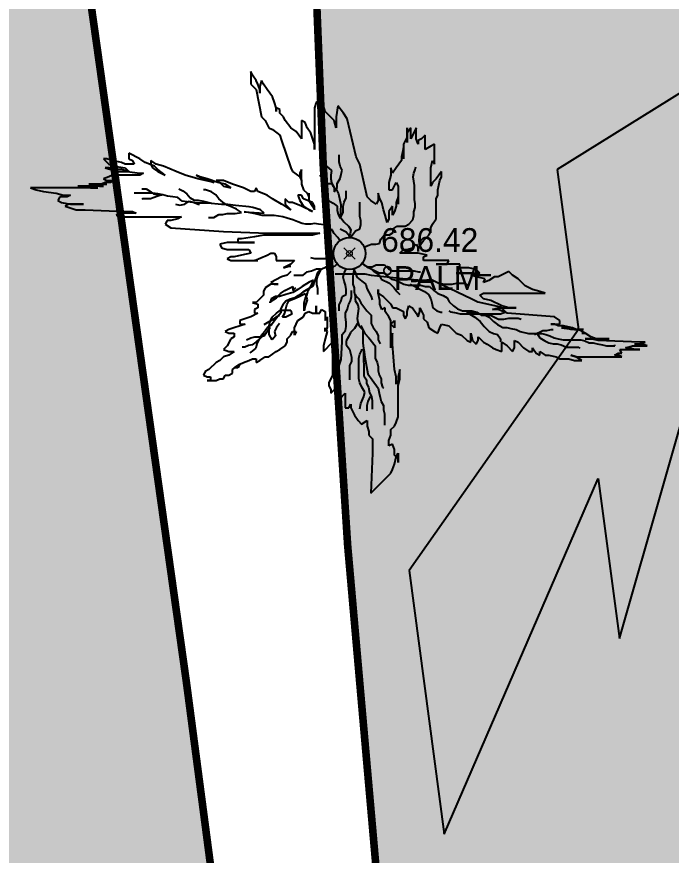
# Model space of a CAD drawing. Extents: x 350769 to 354978, y 6304672 to 6307963.
# Drawn here: x 352716.491 to 352719.936, y 6306059.264 to 6306063.677 of the extents above; entities that cross this region are included whole.
import ezdxf

# ---------------------------------------------------------------- set-up
doc = ezdxf.new("R2010")
doc.units = 0
doc.header["$PDMODE"] = 35
doc.header["$PDSIZE"] = 0.03
for name, pattern in [('CONTINUOS', [0]), ('DASHED', [19.05, 12.7, -6.35]), ('HIDDEN', [9.525, 6.35, -3.175])]:
    doc.linetypes.add(name, pattern=pattern)
doc.layers.get('0').update_dxf_attribs({"linetype": 'CONTINUOUS'})
doc.layers.add('0_ASD_TOPOGRAFIA_ELEMENTOS', color=9, linetype='CONTINUOS', lineweight=5, true_color=0xbdbdbd)
for name, color, linetype in [('2-ACHURADO PAVIMENTO HORMIGON 3', 8, 'CONTINUOUS'), ('LE_proyección abajo', 4, 'HIDDEN'), ('Lot_ET1_ 8-DEM EXT DEMARCACION CICLOVIA', 210, 'CONTINUOUS'), ('V-NODE-TEXT DIC 2012', 31, 'CONTINUOUS'), ('Z-PALM', 253, 'CONTINUOUS')]:
    doc.layers.add(name, color=color, linetype=linetype)

# ---------------------------------------------------------------- blocks, each defined once
blk = doc.blocks.new('A$C66036E5C')
at = {"layer": 'LE_proyección abajo', "color": 210, "linetype": 'DASHED', "ltscale": 20}
blk.add_arc((482.7584, 724.5895), 31.9084, 209.6641, 163.52048, dxfattribs=at)
blk = doc.blocks.new('F6')
at = {"linetype": 'ByBlock'}
h = blk.add_hatch(color=0, dxfattribs=at)
edge = h.paths.add_edge_path()
edge.add_line((-0.7232, 3.8231), (0.3268, 2.0731))
edge.add_line((0.3268, 2.0731), (0.3268, 2.9231))
edge.add_line((0.3268, 2.9231), (1.6768, -0.1769))
edge.add_line((1.6768, -0.1769), (0.3268, 0.4331))
edge.add_line((0.3268, 0.4331), (0.3268, 1.2831))
edge.add_line((0.3268, 1.2831), (-0.7232, 2.4231))
edge.add_line((-0.7232, 2.4231), (-0.7232, 3.8231))
at = {"color": 0, "linetype": 'ByBlock'}
for points in [[(-0.7232, 3.8231), (0.3268, 2.0731)], [(-0.7232, 2.4231), (-0.7232, 3.8231)], [(0.3268, 2.0731), (0.3268, 2.9231)], [(0.3268, 2.9231), (1.6768, -0.1769)], [(0.3268, 1.2831), (-0.7232, 2.4231)], [(0.3268, 0.4331), (0.3268, 1.2831)], [(1.6768, -0.1769), (0.3268, 0.4331)]]:
    blk.add_lwpolyline(points, dxfattribs=at)
blk = doc.blocks.new('PALM')
at = {"layer": 'Z-PALM', "color": 9, "true_color": 0xbdbdbd}
for p, q in [((-1.275, 2.346), (-1.299, 2.394)), ((-1.299, 2.394), (-1.299, 2.227)), ((-1.227, 2.274), (-1.275, 2.346)), ((-1.299, 2.227), (-1.227, 2.155)), ((-1.204, 2.227), (-1.227, 2.274)), ((-1.18, 2.155), (-1.204, 2.227)), ((-1.156, 2.274), (-1.18, 2.203)), ((-1.132, 2.227), (-1.156, 2.274)), ((-1.084, 2.155), (-1.132, 2.227)), ((-1.227, 2.155), (-1.156, 1.796)), ((-1.18, 2.203), (-1.18, 2.107)), ((-1.18, 2.107), (-1.18, 2.155)), ((-1.012, 2.059), (-1.084, 2.155)), ((-0.988, 1.987), (-1.012, 2.059)), ((-0.964, 1.916), (-0.988, 1.987)), ((-0.438, 1.987), (-0.462, 1.916)), ((-0.39, 2.011), (-0.438, 1.987)), ((-0.342, 1.94), (-0.39, 2.011)), ((-0.916, 1.892), (-0.964, 1.916)), ((-0.964, 1.916), (-0.964, 1.868)), ((-0.964, 1.868), (-0.964, 1.916)), ((-0.916, 1.844), (-0.916, 1.892)), ((-0.462, 1.916), (-0.462, 1.366)), ((-0.318, 1.868), (-0.342, 1.94)), ((-0.151, 1.94), (-0.175, 1.796)), ((-0.079, 1.844), (-0.151, 1.94)), ((-1.156, 1.796), (-1.108, 1.748)), ((-0.869, 1.796), (-0.916, 1.844)), ((-0.845, 1.748), (-0.869, 1.796)), ((-0.199, 1.748), (-0.318, 1.868)), ((-0.175, 1.796), (-0.175, 1.653)), ((-0.031, 1.772), (-0.079, 1.844)), ((0.089, 1.27), (-0.031, 1.772)), ((-1.108, 1.748), (-1.06, 1.653)), ((-0.773, 1.653), (-0.845, 1.748)), ((-0.581, 1.724), (-0.629, 1.748)), ((-0.629, 1.748), (-0.629, 1.509)), ((-0.557, 1.653), (-0.581, 1.724)), ((-0.175, 1.653), (-0.199, 1.748)), ((-1.06, 1.653), (-1.012, 1.629)), ((-1.012, 1.629), (-0.916, 1.557)), ((-0.916, 1.557), (-0.892, 1.485)), ((-0.701, 1.605), (-0.773, 1.653)), ((-0.629, 1.509), (-0.701, 1.605)), ((-0.51, 1.581), (-0.557, 1.653)), ((-0.462, 1.437), (-0.51, 1.581)), ((0.806, 1.653), (0.759, 1.581)), ((0.759, 1.461), (0.759, 1.653)), ((0.759, 1.653), (0.759, 1.533)), ((0.759, 1.581), (0.759, 1.461)), ((0.878, 1.653), (0.806, 1.509)), ((0.806, 1.509), (0.806, 1.653)), ((0.878, 1.509), (0.878, 1.653)), ((0.998, 1.557), (0.95, 1.509)), ((0.998, 1.366), (0.998, 1.557)), ((-0.892, 1.485), (-0.773, 1.126)), ((-0.462, 1.366), (-0.462, 1.437)), ((0.759, 1.533), (0.711, 1.437)), ((0.711, 1.437), (0.711, 1.246)), ((0.902, 1.437), (0.878, 1.509)), ((0.95, 1.509), (0.902, 1.485)), ((0.902, 1.485), (0.902, 1.437)), ((1.117, 1.437), (1.07, 1.413)), ((1.117, 1.174), (1.117, 1.437)), ((0.711, 1.39), (0.687, 1.27)), ((0.711, 1.246), (0.711, 1.39)), ((1.07, 1.413), (0.998, 1.366)), ((-3.19, 1.246), (-3.237, 1.246)), ((-3.237, 1.246), (-3.166, 1.174)), ((-3.118, 1.222), (-3.19, 1.246)), ((-2.998, 1.198), (-3.118, 1.222)), ((-2.759, 1.246), (-2.902, 1.318)), ((-2.902, 1.318), (-2.902, 1.246)), ((-2.902, 1.246), (-2.855, 1.222)), ((-2.855, 1.222), (-2.831, 1.174)), ((-2.687, 1.198), (-2.759, 1.246)), ((-2.543, 1.174), (-2.615, 1.222)), ((-2.615, 1.222), (-2.615, 1.174)), ((-0.375, 1.262), (-0.351, 1.205)), ((-0.135, 1.204), (-0.135, 1.298)), ((0.136, 1.174), (0.089, 1.27)), ((0.687, 1.222), (0.615, 1.126)), ((0.687, 1.27), (0.687, 1.222)), ((1.07, 1.126), (1.094, 1.222)), ((1.094, 1.222), (1.117, 1.174)), ((-3.166, 1.126), (-3.213, 1.126)), ((-3.213, 1.126), (-3.046, 1.079)), ((-3.166, 1.174), (-3.094, 1.15)), ((-3.118, 1.103), (-3.166, 1.126)), ((-3.094, 1.15), (-2.95, 1.126)), ((-2.95, 1.174), (-2.998, 1.198)), ((-2.831, 1.174), (-2.95, 1.174)), ((-2.95, 1.126), (-2.902, 1.079)), ((-2.567, 1.15), (-2.687, 1.198)), ((-2.615, 1.174), (-2.591, 1.126)), ((-2.591, 1.126), (-2.52, 1.079)), ((-2.52, 1.103), (-2.567, 1.15)), ((-2.448, 1.15), (-2.543, 1.174)), ((-2.28, 1.079), (-2.448, 1.15)), ((-0.773, 1.126), (-0.749, 1.079)), ((-0.351, 1.205), (-0.302, 1.147)), ((-0.302, 1.147), (-0.236, 1.09)), ((-0.122, 1.15), (-0.135, 1.204)), ((-0.095, 1.095), (-0.122, 1.15)), ((0.232, 0.744), (0.136, 1.174)), ((0.567, 1.055), (0.543, 1.126)), ((0.543, 1.126), (0.543, 1.031)), ((0.615, 1.126), (0.567, 1.055)), ((0.849, 1.057), (0.865, 1.106)), ((0.865, 1.106), (0.873, 1.139)), ((1.07, 0.887), (1.07, 1.126)), ((-3.166, 1.007), (-3.237, 0.983)), ((-3.118, 1.031), (-3.166, 1.007)), ((-2.998, 1.103), (-3.118, 1.103)), ((-2.759, 1.031), (-3.118, 1.031)), ((-3.046, 1.079), (-2.926, 1.079)), ((-2.902, 1.079), (-2.998, 1.103)), ((-2.926, 1.079), (-2.759, 1.055)), ((-2.759, 1.055), (-2.711, 1.055)), ((-2.711, 1.055), (-2.759, 1.031)), ((-2.424, 1.031), (-2.52, 1.103)), ((-2.52, 1.079), (-2.424, 1.031)), ((-2.161, 1.031), (-2.28, 1.079)), ((-1.993, 0.983), (-2.161, 1.031)), ((-1.969, 1.007), (-2.017, 1.031)), ((-2.017, 1.031), (-1.921, 0.983)), ((-1.874, 0.983), (-1.969, 1.007)), ((-0.749, 1.079), (-0.653, 1.007)), ((-0.629, 1.103), (-0.653, 1.055)), ((-0.653, 1.055), (-0.653, 1.007)), ((-0.653, 1.007), (-0.629, 0.959)), ((-0.653, 1.007), (-0.629, 0.959)), ((-0.629, 0.959), (-0.629, 1.103)), ((-0.392, 1.028), (-0.338, 0.974)), ((-0.236, 1.09), (-0.244, 1.032)), ((-0.244, 1.032), (-0.244, 0.983)), ((-0.122, 0.987), (-0.108, 1.041)), ((-0.108, 1.041), (-0.095, 1.095)), ((0.543, 1.031), (0.519, 0.935)), ((0.84, 1.008), (0.849, 1.057)), ((0.849, 0.95), (0.84, 1.008)), ((1.213, 1.079), (1.141, 0.983)), ((1.189, 0.959), (1.213, 1.007)), ((1.213, 1.007), (1.213, 1.079)), ((-3.237, 0.887), (-3.572, 0.887)), ((-3.572, 0.887), (-3.501, 0.887)), ((-3.501, 0.887), (-3.405, 0.863)), ((-3.19, 0.911), (-3.429, 0.911)), ((-3.429, 0.911), (-3.357, 0.911)), ((-3.357, 0.911), (-3.285, 0.887)), ((-3.285, 0.887), (-3.237, 0.887)), ((-3.213, 0.935), (-3.261, 0.911)), ((-3.261, 0.911), (-3.19, 0.911)), ((-3.237, 0.983), (-3.19, 0.959)), ((-3.142, 0.935), (-3.213, 0.935)), ((-3.19, 0.959), (-3.094, 0.959)), ((-3.094, 0.959), (-3.142, 0.935)), ((-1.897, 0.959), (-1.993, 0.983)), ((-1.921, 0.983), (-1.778, 0.935)), ((-1.778, 0.935), (-1.897, 0.959)), ((-1.73, 0.935), (-1.874, 0.983)), ((-1.658, 0.959), (-1.754, 0.959)), ((-1.754, 0.959), (-1.706, 0.935)), ((-1.634, 0.911), (-1.73, 0.935)), ((-1.706, 0.935), (-1.658, 0.887)), ((-1.539, 0.911), (-1.658, 0.959)), ((-1.658, 0.887), (-1.562, 0.863)), ((-1.562, 0.863), (-1.634, 0.911)), ((-1.395, 0.863), (-1.539, 0.911)), ((-0.629, 0.959), (-0.629, 0.911)), ((-0.629, 0.911), (-0.605, 0.839)), ((-0.338, 0.974), (-0.298, 0.92)), ((-0.298, 0.92), (-0.23, 0.92)), ((-0.244, 0.983), (-0.236, 0.934)), ((-0.236, 0.934), (-0.219, 0.885)), ((-0.23, 0.92), (-0.203, 0.866)), ((-0.219, 0.885), (-0.17, 0.835)), ((-0.162, 0.92), (-0.122, 0.987)), ((-0.162, 0.866), (-0.162, 0.92)), ((0.519, 0.935), (0.519, 0.839)), ((0.567, 0.839), (0.615, 0.935)), ((0.615, 0.935), (0.639, 0.887)), ((0.639, 0.887), (0.639, 0.648)), ((0.857, 0.893), (0.849, 0.95)), ((0.857, 0.712), (0.857, 0.893)), ((1.094, 0.935), (1.07, 0.887)), ((1.141, 0.983), (1.094, 0.935)), ((1.165, 0.839), (1.189, 0.959)), ((-3.309, 0.863), (-4.195, 0.863)), ((-4.195, 0.863), (-4.123, 0.839)), ((-4.123, 0.839), (-4.027, 0.816)), ((-4.027, 0.816), (-3.86, 0.792)), ((-3.86, 0.792), (-3.764, 0.768)), ((-3.405, 0.863), (-3.309, 0.863)), ((-2.593, 0.794), (-2.832, 0.794)), ((-2.733, 0.852), (-2.676, 0.852)), ((-2.676, 0.852), (-2.626, 0.819)), ((-2.626, 0.819), (-2.577, 0.786)), ((-2.52, 0.786), (-2.593, 0.794)), ((-2.577, 0.786), (-2.52, 0.77)), ((-2.454, 0.77), (-2.52, 0.786)), ((-2.246, 0.852), (-2.192, 0.825)), ((-2.192, 0.825), (-2.138, 0.784)), ((-2.138, 0.784), (-2.097, 0.73)), ((-1.894, 0.838), (-1.921, 0.838)), ((-1.813, 0.811), (-1.894, 0.838)), ((-1.759, 0.771), (-1.813, 0.811)), ((-1.299, 0.816), (-1.395, 0.863)), ((-1.251, 0.816), (-1.299, 0.816)), ((-1.227, 0.863), (-1.251, 0.816)), ((-1.204, 0.816), (-1.227, 0.863)), ((-1.084, 0.768), (-1.204, 0.816)), ((-0.605, 0.839), (-0.557, 0.792)), ((-0.557, 0.792), (-0.534, 0.744)), ((-0.534, 0.744), (-0.534, 0.792)), ((-0.534, 0.792), (-0.534, 0.696)), ((-0.203, 0.866), (-0.203, 0.811)), ((-0.203, 0.811), (-0.162, 0.866)), ((-0.17, 0.835), (-0.145, 0.786)), ((-0.145, 0.786), (-0.113, 0.638)), ((-0.041, 0.73), (-0.041, 0.825)), ((0.4, 0.72), (0.376, 0.792)), ((0.376, 0.792), (0.376, 0.696)), ((0.519, 0.839), (0.567, 0.839)), ((1.165, 0.768), (1.165, 0.839)), ((-3.812, 0.744), (-3.836, 0.696)), ((-3.836, 0.696), (-3.788, 0.672)), ((-3.716, 0.744), (-3.812, 0.744)), ((-3.788, 0.672), (-3.668, 0.648)), ((-3.764, 0.768), (-3.668, 0.768)), ((-3.668, 0.768), (-3.716, 0.744)), ((-2.725, 0.72), (-2.733, 0.712)), ((-2.618, 0.72), (-2.725, 0.72)), ((-2.52, 0.753), (-2.618, 0.72)), ((-2.52, 0.77), (-2.47, 0.77)), ((-2.47, 0.77), (-2.52, 0.753)), ((-2.396, 0.753), (-2.454, 0.77)), ((-2.322, 0.745), (-2.396, 0.753)), ((-2.257, 0.737), (-2.322, 0.745)), ((-2.199, 0.688), (-2.257, 0.737)), ((-2.133, 0.679), (-2.199, 0.688)), ((-2.165, 0.649), (-2.111, 0.69)), ((-2.06, 0.671), (-2.133, 0.679)), ((-2.111, 0.69), (-2.057, 0.676)), ((-2.097, 0.73), (-2.043, 0.703)), ((-2.01, 0.663), (-2.06, 0.671)), ((-2.057, 0.676), (-1.989, 0.649)), ((-2.043, 0.703), (-1.989, 0.703)), ((-1.862, 0.663), (-2.01, 0.663)), ((-1.989, 0.703), (-1.921, 0.69)), ((-1.921, 0.69), (-1.867, 0.676)), ((-1.867, 0.676), (-1.813, 0.663)), ((-1.682, 0.646), (-1.862, 0.663)), ((-1.718, 0.717), (-1.759, 0.771)), ((-1.664, 0.676), (-1.718, 0.717)), ((-1.61, 0.636), (-1.664, 0.676)), ((-1.012, 0.72), (-1.084, 0.768)), ((-0.892, 0.648), (-1.012, 0.72)), ((-0.797, 0.672), (-0.845, 0.72)), ((-0.845, 0.72), (-0.845, 0.648)), ((-0.749, 0.672), (-0.797, 0.672)), ((-0.629, 0.624), (-0.749, 0.672)), ((-0.629, 0.768), (-0.677, 0.768)), ((-0.677, 0.768), (-0.653, 0.696)), ((-0.653, 0.696), (-0.605, 0.624)), ((-0.605, 0.72), (-0.629, 0.768)), ((-0.486, 0.672), (-0.605, 0.72)), ((-0.534, 0.696), (-0.486, 0.624)), ((-0.462, 0.624), (-0.486, 0.672)), ((-0.284, 0.703), (-0.216, 0.663)), ((-0.216, 0.663), (-0.162, 0.622)), ((-0.081, 0.622), (-0.068, 0.676)), ((-0.068, 0.676), (-0.041, 0.73)), ((0.135, 0.487), (0.135, 0.676)), ((0.28, 0.696), (0.232, 0.744)), ((0.352, 0.648), (0.28, 0.696)), ((0.376, 0.696), (0.352, 0.648)), ((0.424, 0.672), (0.4, 0.72)), ((0.447, 0.576), (0.424, 0.672)), ((0.639, 0.744), (0.615, 0.672)), ((0.615, 0.672), (0.615, 0.624)), ((0.639, 0.648), (0.639, 0.744)), ((0.865, 0.655), (0.857, 0.712)), ((1.141, 0.72), (1.165, 0.768)), ((1.141, 0.457), (1.141, 0.72)), ((-3.692, 0.648), (-3.74, 0.624)), ((-3.74, 0.624), (-3.596, 0.576)), ((-3.501, 0.648), (-3.692, 0.648)), ((-3.668, 0.648), (-3.501, 0.648)), ((-3.596, 0.576), (-3.477, 0.576)), ((-3.477, 0.576), (-2.95, 0.552)), ((-2.95, 0.552), (-2.855, 0.552)), ((-2.855, 0.552), (-2.807, 0.529)), ((-2.287, 0.649), (-2.233, 0.636)), ((-2.233, 0.636), (-2.165, 0.649)), ((-1.989, 0.649), (-1.975, 0.649)), ((-1.599, 0.646), (-1.682, 0.646)), ((-1.542, 0.609), (-1.61, 0.636)), ((-1.501, 0.63), (-1.599, 0.646)), ((-1.488, 0.582), (-1.542, 0.609)), ((-1.32, 0.614), (-1.501, 0.63)), ((-1.421, 0.541), (-1.488, 0.582)), ((-1.271, 0.605), (-1.32, 0.614)), ((-1.172, 0.573), (-1.271, 0.605)), ((-1.123, 0.532), (-1.172, 0.573)), ((-0.845, 0.624), (-0.892, 0.648)), ((-0.845, 0.648), (-0.773, 0.576)), ((-0.773, 0.576), (-0.845, 0.624)), ((-0.486, 0.552), (-0.629, 0.624)), ((-0.605, 0.624), (-0.534, 0.576)), ((-0.534, 0.576), (-0.486, 0.552)), ((-0.486, 0.624), (-0.462, 0.576)), ((-0.462, 0.576), (-0.462, 0.624)), ((-0.162, 0.622), (-0.162, 0.568)), ((-0.162, 0.568), (-0.149, 0.514)), ((-0.113, 0.638), (-0.121, 0.482)), ((-0.081, 0.541), (-0.081, 0.622)), ((0.471, 0.505), (0.447, 0.576)), ((0.567, 0.624), (0.519, 0.552)), ((0.519, 0.552), (0.519, 0.457)), ((0.567, 0.505), (0.567, 0.624)), ((0.591, 0.552), (0.567, 0.505)), ((0.615, 0.624), (0.591, 0.552)), ((0.849, 0.548), (0.865, 0.605)), ((0.865, 0.605), (0.865, 0.655)), ((-3.022, 0.529), (-3.07, 0.505)), ((-3.07, 0.505), (-2.974, 0.481)), ((-2.807, 0.529), (-3.022, 0.529)), ((-2.974, 0.481), (-2.208, 0.481)), ((-2.256, 0.457), (-2.352, 0.433)), ((-2.208, 0.481), (-2.256, 0.457)), ((-1.854, 0.473), (-1.786, 0.473)), ((-1.786, 0.473), (-1.718, 0.514)), ((-1.718, 0.514), (-1.664, 0.514)), ((-1.664, 0.514), (-1.61, 0.527)), ((-1.61, 0.527), (-1.502, 0.527)), ((-1.502, 0.527), (-1.421, 0.541)), ((-1.328, 0.54), (-1.386, 0.548)), ((-1.386, 0.548), (-1.123, 0.532)), ((-1.238, 0.523), (-1.328, 0.54)), ((-1.148, 0.499), (-1.238, 0.523)), ((-0.992, 0.499), (-1.148, 0.499)), ((-0.934, 0.49), (-0.992, 0.499)), ((-0.877, 0.482), (-0.934, 0.49)), ((-0.819, 0.466), (-0.877, 0.482)), ((-0.745, 0.441), (-0.819, 0.466)), ((-0.149, 0.514), (-0.122, 0.46)), ((-0.122, 0.46), (-0.081, 0.541)), ((-0.121, 0.482), (-0.072, 0.417)), ((0.149, 0.433), (0.135, 0.487)), ((0.495, 0.409), (0.471, 0.505)), ((0.519, 0.457), (0.495, 0.409)), ((0.832, 0.441), (0.849, 0.499)), ((0.849, 0.499), (0.849, 0.548)), ((1.094, 0.385), (1.141, 0.457)), ((-2.4, 0.433), (-2.424, 0.385)), ((-2.424, 0.385), (-2.352, 0.337)), ((-2.352, 0.433), (-2.4, 0.433)), ((-2.352, 0.337), (-1.658, 0.289)), ((-0.679, 0.417), (-0.745, 0.441)), ((-0.622, 0.392), (-0.679, 0.417)), ((-0.573, 0.384), (-0.622, 0.392)), ((-0.507, 0.384), (-0.573, 0.384)), ((-0.458, 0.392), (-0.507, 0.384)), ((-0.408, 0.384), (-0.458, 0.392)), ((-0.334, 0.376), (-0.408, 0.384)), ((-0.277, 0.326), (-0.334, 0.376)), ((-0.072, 0.417), (-0.014, 0.359)), ((-0.014, 0.359), (0.019, 0.31)), ((0.135, 0.325), (0.149, 0.379)), ((0.149, 0.379), (0.149, 0.433)), ((0.577, 0.326), (0.627, 0.359)), ((0.627, 0.359), (0.734, 0.359)), ((0.734, 0.359), (0.783, 0.384)), ((0.783, 0.384), (0.832, 0.441)), ((1.07, 0.337), (1.094, 0.385)), ((1.07, 0.289), (1.07, 0.337)), ((-1.658, 0.289), (-1.084, 0.265)), ((-1.132, 0.242), (-1.251, 0.218)), ((-0.486, 0.242), (-1.132, 0.242)), ((-1.084, 0.265), (-0.39, 0.265)), ((-0.39, 0.265), (-0.486, 0.242)), ((-0.228, 0.31), (-0.277, 0.326)), ((-0.203, 0.261), (-0.228, 0.31)), ((-0.154, 0.211), (-0.203, 0.261)), ((-0.122, 0.325), (-0.041, 0.284)), ((-0.041, 0.284), (0, 0.23)), ((0.011, 0.261), (-0.006, 0.211)), ((0, 0.23), (0, 0.211)), ((0.019, 0.31), (0.011, 0.261)), ((0.021, 0.21), (0.041, 0.243)), ((0.041, 0.243), (0.081, 0.298)), ((0.081, 0.298), (0.135, 0.325)), ((0.413, 0.187), (0.462, 0.244)), ((0.462, 0.244), (0.528, 0.244)), ((0.528, 0.244), (0.577, 0.277)), ((0.577, 0.277), (0.577, 0.326)), ((0.974, 0.17), (1.046, 0.242)), ((1.046, 0.242), (1.07, 0.289)), ((-1.61, 0.146), (-1.706, 0.122)), ((-1.706, 0.122), (-1.682, 0.074)), ((-1.251, 0.146), (-1.61, 0.146)), ((-1.419, 0.194), (-1.467, 0.194)), ((-1.467, 0.194), (-1.467, 0.146)), ((-1.467, 0.146), (-1.251, 0.146)), ((-1.251, 0.218), (-1.419, 0.194)), ((-0.126, 0.17), (-0.154, 0.211)), ((-0.006, 0.211), (-0.006, 0.211)), ((0.241, 0.105), (0.29, 0.121)), ((0.29, 0.121), (0.347, 0.121)), ((0.347, 0.121), (0.397, 0.129)), ((0.397, 0.129), (0.413, 0.187)), ((0.83, 0.074), (0.878, 0.122)), ((0.878, 0.122), (0.902, 0.074)), ((0.902, 0.074), (0.974, 0.17)), ((-1.682, 0.074), (-1.61, 0.05)), ((-1.61, 0.05), (-1.323, 0.05)), ((-1.299, 0.002), (-1.419, -0.022)), ((-1.323, 0.05), (-1.299, 0.002)), ((-1.084, -0.022), (-1.036, 0.002)), ((-1.036, 0.002), (-0.988, 0.002)), ((-0.988, 0.002), (-0.964, -0.045)), ((0.195, 0.082), (0.241, 0.105)), ((0.663, 0.002), (0.711, 0.05)), ((0.902, 0.002), (0.663, 0.002)), ((0.711, 0.05), (0.759, 0.05)), ((0.759, 0.05), (0.83, 0.074)), ((0.902, 0.074), (0.902, 0.026)), ((0.902, 0.026), (0.902, 0.074)), ((1.022, -0.022), (0.902, 0.002)), ((-1.562, -0.045), (-1.61, -0.069)), ((-1.61, -0.069), (-1.562, -0.093)), ((-1.515, -0.045), (-1.562, -0.045)), ((-1.562, -0.093), (-1.204, -0.093)), ((-1.419, -0.022), (-1.515, -0.045)), ((-1.251, -0.093), (-1.084, -0.022)), ((-1.204, -0.093), (-1.251, -0.093)), ((-0.964, -0.045), (-0.964, -0.093)), ((-0.964, -0.093), (-0.725, -0.093)), ((-0.725, -0.093), (-0.773, -0.141)), ((-0.514, -0.054), (-0.46, -0.068)), ((-0.46, -0.068), (-0.2, -0.068)), ((0.974, -0.045), (1.022, -0.022)), ((0.974, -0.093), (0.974, -0.045)), ((1.309, -0.093), (0.974, -0.093)), ((1.285, -0.141), (1.309, -0.093)), ((-0.773, -0.141), (-0.869, -0.189)), ((-0.869, -0.189), (-0.797, -0.165)), ((-0.797, -0.165), (-0.773, -0.165)), ((-0.501, -0.23), (-0.433, -0.203)), ((-0.433, -0.203), (-0.379, -0.203)), ((-0.384, -0.216), (-0.425, -0.265)), ((-0.379, -0.216), (-0.419, -0.298)), ((-0.326, -0.191), (-0.384, -0.216)), ((-0.26, -0.15), (-0.326, -0.191)), ((-0.203, -0.175), (-0.26, -0.15)), ((-0.16, -0.138), (-0.203, -0.175)), ((-0.068, -0.257), (-0.043, -0.207)), ((0.068, -0.2), (0.052, -0.248)), ((0.055, -0.204), (0.081, -0.257)), ((0.166, -0.13), (0.176, -0.135)), ((0.176, -0.135), (0.23, -0.176)), ((0.189, -0.149), (0.244, -0.176)), ((0.23, -0.176), (0.284, -0.203)), ((0.244, -0.176), (0.298, -0.176)), ((0.271, -0.189), (0.325, -0.243)), ((0.284, -0.203), (0.392, -0.257)), ((0.298, -0.176), (0.352, -0.149)), ((0.352, -0.149), (0.46, -0.149)), ((0.46, -0.149), (0.514, -0.203)), ((0.514, -0.203), (0.568, -0.23)), ((1.452, -0.141), (1.141, -0.141)), ((1.141, -0.141), (1.285, -0.141)), ((1.452, -0.189), (1.452, -0.141)), ((1.572, -0.189), (1.452, -0.189)), ((1.668, -0.213), (1.572, -0.189)), ((1.716, -0.261), (1.668, -0.213)), ((-0.892, -0.309), (-1.036, -0.38)), ((-0.821, -0.285), (-0.892, -0.309)), ((-0.773, -0.237), (-0.821, -0.285)), ((-0.731, -0.284), (-0.609, -0.284)), ((-0.609, -0.284), (-0.555, -0.243)), ((-0.555, -0.243), (-0.501, -0.23)), ((-0.441, -0.322), (-0.466, -0.372)), ((-0.425, -0.265), (-0.441, -0.322)), ((-0.419, -0.298), (-0.433, -0.352)), ((-0.189, -0.27), (0.203, -0.27)), ((-0.081, -0.311), (-0.068, -0.257)), ((-0.068, -0.365), (-0.081, -0.311)), ((0.052, -0.248), (0.043, -0.298)), ((0.043, -0.298), (0.043, -0.404)), ((0.081, -0.257), (0.095, -0.311)), ((0.095, -0.311), (0.162, -0.365)), ((0.203, -0.27), (0.284, -0.284)), ((0.284, -0.284), (0.785, -0.338)), ((0.325, -0.243), (0.392, -0.284)), ((0.392, -0.257), (0.447, -0.257)), ((0.392, -0.284), (0.419, -0.338)), ((0.447, -0.257), (0.501, -0.298)), ((0.501, -0.298), (0.555, -0.338)), ((0.568, -0.23), (0.852, -0.23)), ((0.852, -0.23), (0.907, -0.243)), ((0.907, -0.243), (0.934, -0.243)), ((1.62, -0.261), (1.405, -0.261)), ((1.405, -0.261), (1.716, -0.261)), ((1.668, -0.309), (1.596, -0.285)), ((1.596, -0.285), (1.859, -0.285)), ((1.74, -0.285), (1.62, -0.261)), ((1.787, -0.332), (1.668, -0.309)), ((1.859, -0.285), (1.74, -0.285)), ((1.907, -0.309), (1.835, -0.356)), ((1.955, -0.309), (1.907, -0.309)), ((2.099, -0.237), (1.955, -0.309)), ((2.146, -0.285), (2.099, -0.237)), ((2.218, -0.332), (2.146, -0.285)), ((-1.036, -0.404), (-1.108, -0.452)), ((-1.036, -0.38), (-0.988, -0.404)), ((-0.94, -0.404), (-1.036, -0.404)), ((-0.988, -0.404), (-0.94, -0.404)), ((-0.852, -0.487), (-0.744, -0.433)), ((-0.744, -0.433), (-0.744, -0.487)), ((-0.622, -0.433), (-0.677, -0.473)), ((-0.528, -0.379), (-0.622, -0.433)), ((-0.482, -0.429), (-0.548, -0.47)), ((-0.541, -0.487), (-0.501, -0.419)), ((-0.474, -0.352), (-0.528, -0.379)), ((-0.501, -0.419), (-0.474, -0.352)), ((-0.466, -0.372), (-0.482, -0.429)), ((-0.433, -0.352), (-0.433, -0.406)), ((-0.433, -0.406), (-0.419, -0.46)), ((-0.054, -0.419), (-0.068, -0.365)), ((-0.041, -0.473), (-0.054, -0.419)), ((0.043, -0.404), (0.06, -0.454)), ((0.162, -0.365), (0.216, -0.406)), ((0.216, -0.406), (0.23, -0.46)), ((0.419, -0.338), (0.528, -0.392)), ((0.528, -0.392), (0.582, -0.446)), ((0.555, -0.338), (0.609, -0.352)), ((0.609, -0.352), (0.663, -0.379)), ((0.663, -0.379), (0.717, -0.406)), ((0.717, -0.406), (0.771, -0.419)), ((0.771, -0.419), (0.934, -0.419)), ((0.785, -0.338), (1.123, -0.365)), ((0.798, -0.406), (0.866, -0.433)), ((0.812, -0.365), (0.879, -0.365)), ((0.866, -0.433), (0.934, -0.473)), ((0.879, -0.365), (0.934, -0.352)), ((0.934, -0.352), (1.001, -0.352)), ((0.934, -0.419), (1.001, -0.433)), ((1.001, -0.352), (1.069, -0.338)), ((1.001, -0.433), (1.055, -0.433)), ((1.055, -0.433), (1.109, -0.487)), ((1.069, -0.338), (1.177, -0.392)), ((1.123, -0.365), (1.61, -0.595)), ((1.177, -0.392), (1.245, -0.406)), ((1.245, -0.406), (1.353, -0.406)), ((1.353, -0.406), (1.407, -0.392)), ((1.407, -0.392), (1.515, -0.392)), ((1.515, -0.392), (1.556, -0.419)), ((1.764, -0.38), (1.787, -0.332)), ((1.835, -0.356), (1.764, -0.38)), ((2.314, -0.428), (2.218, -0.332)), ((2.41, -0.476), (2.314, -0.428)), ((-1.132, -0.548), (-1.227, -0.643)), ((-1.108, -0.452), (-1.132, -0.5)), ((-1.132, -0.5), (-1.132, -0.548)), ((-0.961, -0.582), (-0.907, -0.527)), ((-0.839, -0.541), (-0.92, -0.568)), ((-0.907, -0.527), (-0.852, -0.487)), ((-0.744, -0.514), (-0.839, -0.541)), ((-0.744, -0.487), (-0.717, -0.46)), ((-0.677, -0.473), (-0.744, -0.514)), ((-0.717, -0.46), (-0.704, -0.446)), ((-0.614, -0.511), (-0.671, -0.552)), ((-0.663, -0.568), (-0.582, -0.527)), ((-0.548, -0.47), (-0.614, -0.511)), ((-0.582, -0.527), (-0.555, -0.609)), ((-0.582, -0.595), (-0.555, -0.541)), ((-0.555, -0.541), (-0.541, -0.487)), ((-0.419, -0.46), (-0.419, -0.541)), ((-0.095, -0.568), (-0.041, -0.541)), ((-0.041, -0.541), (-0.041, -0.473)), ((0.027, -0.568), (0.027, -0.487)), ((0.06, -0.454), (0.06, -0.503)), ((0.06, -0.503), (0.076, -0.561)), ((0.068, -0.541), (0.122, -0.595)), ((0.095, -0.582), (0.081, -0.541)), ((0.23, -0.46), (0.284, -0.568)), ((0.376, -0.524), (0.376, -0.476)), ((0.376, -0.476), (0.376, -0.524)), ((0.4, -0.619), (0.376, -0.524)), ((0.376, -0.524), (0.447, -0.572)), ((0.582, -0.446), (0.622, -0.5)), ((0.622, -0.5), (0.663, -0.541)), ((0.934, -0.473), (0.988, -0.5)), ((0.988, -0.5), (1.042, -0.541)), ((1.042, -0.541), (1.069, -0.595)), ((1.109, -0.487), (1.164, -0.527)), ((1.164, -0.527), (1.231, -0.554)), ((1.716, -0.548), (1.764, -0.524)), ((1.764, -0.595), (1.716, -0.548)), ((1.764, -0.524), (2.577, -0.524)), ((2.505, -0.5), (2.41, -0.476)), ((2.577, -0.524), (2.505, -0.5)), ((-1.227, -0.643), (-1.275, -0.643)), ((-1.275, -0.643), (-1.204, -0.667)), ((-1.042, -0.636), (-0.961, -0.582)), ((-1.028, -0.595), (-1.042, -0.649)), ((-1.042, -0.649), (-1.042, -0.636)), ((-0.974, -0.568), (-1.028, -0.595)), ((-0.92, -0.568), (-0.974, -0.568)), ((-0.836, -0.626), (-0.877, -0.675)), ((-0.778, -0.602), (-0.836, -0.626)), ((-0.825, -0.676), (-0.798, -0.622)), ((-0.798, -0.622), (-0.731, -0.595)), ((-0.72, -0.585), (-0.778, -0.602)), ((-0.731, -0.595), (-0.663, -0.568)), ((-0.671, -0.552), (-0.72, -0.585)), ((-0.595, -0.649), (-0.582, -0.595)), ((-0.595, -0.757), (-0.595, -0.649)), ((-0.555, -0.609), (-0.582, -0.69)), ((-0.135, -0.676), (-0.108, -0.622)), ((-0.108, -0.622), (-0.095, -0.568)), ((-0.014, -0.676), (0.014, -0.622)), ((0.014, -0.622), (0.027, -0.568)), ((0.076, -0.561), (0.076, -0.618)), ((0.076, -0.618), (0.109, -0.675)), ((0.122, -0.595), (0.149, -0.649)), ((0.149, -0.649), (0.23, -0.757)), ((0.284, -0.568), (0.298, -0.609)), ((0.4, -0.667), (0.4, -0.619)), ((0.447, -0.572), (0.543, -0.667)), ((1.069, -0.595), (1.082, -0.649)), ((1.082, -0.649), (1.096, -0.717)), ((1.231, -0.554), (1.285, -0.582)), ((1.285, -0.582), (1.312, -0.636)), ((1.312, -0.636), (1.367, -0.69)), ((1.61, -0.595), (1.691, -0.636)), ((1.691, -0.636), (1.989, -0.703)), ((1.859, -0.619), (1.764, -0.595)), ((2.003, -0.691), (1.859, -0.619)), ((-1.204, -0.715), (-1.251, -0.739)), ((-1.251, -0.739), (-1.251, -0.787)), ((-1.204, -0.667), (-1.204, -0.715)), ((-0.961, -0.784), (-0.907, -0.744)), ((-0.877, -0.675), (-0.909, -0.733)), ((-0.909, -0.733), (-0.901, -0.782)), ((-0.907, -0.744), (-0.771, -0.744)), ((-0.852, -0.784), (-0.839, -0.73)), ((-0.839, -0.73), (-0.825, -0.676)), ((-0.771, -0.744), (-0.758, -0.798)), ((-0.582, -0.69), (-0.595, -0.757)), ((-0.581, -0.787), (-0.534, -0.763)), ((-0.534, -0.763), (-0.486, -0.787)), ((-0.438, -0.787), (-0.438, -0.691)), ((-0.438, -0.691), (-0.438, -0.787)), ((-0.39, -0.787), (-0.366, -0.739)), ((-0.366, -0.739), (-0.318, -0.763)), ((-0.318, -0.763), (-0.318, -0.882)), ((-0.135, -0.757), (-0.135, -0.676)), ((-0.054, -0.784), (-0.027, -0.73)), ((-0.027, -0.73), (-0.014, -0.676)), ((0.109, -0.675), (0.117, -0.725)), ((0.117, -0.725), (0.109, -0.79)), ((0.23, -0.757), (0.284, -0.811)), ((0.424, -0.739), (0.4, -0.667)), ((0.471, -0.715), (0.424, -0.739)), ((0.471, -0.763), (0.471, -0.715)), ((0.519, -0.835), (0.471, -0.763)), ((0.543, -0.667), (0.567, -0.715)), ((0.567, -0.715), (0.615, -0.715)), ((0.615, -0.715), (0.711, -0.763)), ((0.711, -0.763), (0.711, -0.811)), ((0.759, -0.763), (0.782, -0.691)), ((0.759, -0.811), (0.759, -0.763)), ((0.782, -0.691), (0.83, -0.715)), ((0.83, -0.715), (0.878, -0.787)), ((0.902, -0.835), (0.926, -0.763)), ((0.926, -0.763), (0.926, -0.715)), ((0.926, -0.715), (0.974, -0.811)), ((1.096, -0.717), (1.15, -0.757)), ((1.15, -0.757), (1.204, -0.771)), ((1.204, -0.771), (1.218, -0.771)), ((1.34, -0.771), (1.312, -0.757)), ((1.407, -0.784), (1.34, -0.771)), ((1.367, -0.69), (1.421, -0.73)), ((1.421, -0.73), (1.488, -0.757)), ((1.488, -0.757), (1.61, -0.757)), ((1.542, -0.771), (1.61, -0.771)), ((1.61, -0.757), (1.678, -0.771)), ((1.61, -0.771), (1.718, -0.798)), ((1.678, -0.771), (1.732, -0.811)), ((1.883, -0.739), (1.955, -0.715)), ((1.955, -0.739), (1.883, -0.739)), ((1.955, -0.715), (2.194, -0.715)), ((2.075, -0.787), (1.955, -0.739)), ((1.989, -0.703), (2.057, -0.771)), ((2.057, -0.771), (1.989, -0.798)), ((2.099, -0.715), (2.003, -0.691)), ((2.194, -0.715), (2.099, -0.715)), ((-1.299, -0.835), (-1.443, -0.882)), ((-1.204, -0.787), (-1.299, -0.835)), ((-1.251, -0.787), (-1.204, -0.787)), ((-1.055, -0.893), (-1.001, -0.866)), ((-1.042, -0.893), (-1.015, -0.838)), ((-1.015, -0.838), (-0.961, -0.784)), ((-1.001, -0.866), (-0.947, -0.825)), ((-0.942, -0.831), (-0.992, -0.889)), ((-0.947, -0.825), (-0.92, -0.811)), ((-0.901, -0.782), (-0.942, -0.831)), ((-0.879, -0.838), (-0.852, -0.784)), ((-0.839, -0.838), (-0.879, -0.838)), ((-0.758, -0.798), (-0.839, -0.838)), ((-0.677, -0.882), (-0.605, -0.835)), ((-0.605, -0.835), (-0.581, -0.787)), ((-0.486, -0.787), (-0.438, -0.787)), ((-0.438, -0.787), (-0.39, -0.787)), ((-0.318, -0.882), (-0.294, -0.835)), ((-0.294, -0.835), (-0.294, -0.978)), ((-0.054, -0.838), (-0.054, -0.784)), ((-0.041, -0.906), (-0.054, -0.838)), ((0.109, -0.79), (0.101, -0.856)), ((0.101, -0.856), (0.109, -0.905)), ((0.284, -0.811), (0.284, -0.92)), ((0.543, -0.882), (0.519, -0.835)), ((0.711, -0.811), (0.735, -0.859)), ((0.735, -0.859), (0.759, -0.811)), ((0.878, -0.787), (0.902, -0.835)), ((0.974, -0.811), (0.974, -0.859)), ((0.974, -0.859), (1.022, -0.906)), ((1.461, -0.798), (1.407, -0.784)), ((1.989, -0.798), (1.461, -0.798)), ((1.583, -0.798), (1.651, -0.838)), ((1.651, -0.838), (1.718, -0.893)), ((1.718, -0.798), (1.8, -0.811)), ((1.732, -0.811), (1.786, -0.811)), ((1.786, -0.811), (1.84, -0.838)), ((1.8, -0.811), (1.854, -0.811)), ((1.84, -0.838), (1.894, -0.893)), ((1.854, -0.811), (1.908, -0.838)), ((1.908, -0.838), (1.962, -0.866)), ((1.962, -0.866), (2.03, -0.866)), ((2.03, -0.866), (2.097, -0.852)), ((2.697, -0.835), (2.075, -0.787)), ((2.097, -0.852), (2.219, -0.852)), ((2.219, -0.852), (2.26, -0.866)), ((2.769, -0.882), (2.697, -0.835)), ((-1.371, -0.93), (-1.586, -1.002)), ((-1.443, -0.882), (-1.443, -0.93)), ((-1.443, -0.93), (-1.371, -0.93)), ((-1.123, -0.933), (-1.055, -0.893)), ((-1.074, -0.971), (-1.107, -1.02)), ((-1.082, -1.028), (-1.042, -0.974)), ((-1.042, -0.974), (-1.082, -1.028)), ((-1.024, -0.938), (-1.074, -0.971)), ((-1.055, -0.947), (-1.042, -0.893)), ((-1.055, -1.068), (-1.055, -0.947)), ((-0.992, -0.889), (-1.024, -0.938)), ((-0.961, -0.974), (-0.988, -1.028)), ((-0.92, -0.92), (-0.961, -0.974)), ((-0.725, -0.978), (-0.677, -0.882)), ((-0.725, -1.074), (-0.725, -0.978)), ((-0.294, -0.978), (-0.318, -1.026)), ((-0.318, -1.026), (-0.318, -0.978)), ((-0.318, -0.978), (-0.294, -1.026)), ((-0.054, -1.014), (-0.041, -0.96)), ((-0.041, -0.96), (-0.041, -0.906)), ((0.068, -0.987), (0.014, -1.041)), ((0.108, -0.92), (0.068, -0.987)), ((0.109, -0.905), (0.126, -0.955)), ((0.126, -0.955), (0.175, -1.004)), ((0.149, -0.947), (0.176, -1.001)), ((0.284, -0.92), (0.311, -0.974)), ((0.311, -0.974), (0.352, -1.028)), ((0.543, -0.93), (0.591, -0.882)), ((0.543, -0.93), (0.543, -0.882)), ((0.543, -1.241), (0.543, -0.93)), ((0.591, -0.978), (0.543, -0.93)), ((0.591, -0.882), (0.591, -0.978)), ((1.022, -0.906), (1.046, -0.978)), ((1.046, -0.978), (1.117, -1.026)), ((1.165, -1.05), (1.189, -0.978)), ((1.189, -0.978), (1.213, -0.93)), ((1.213, -0.93), (1.309, -0.954)), ((1.309, -0.954), (1.405, -1.05)), ((1.718, -0.893), (1.772, -0.96)), ((1.772, -0.96), (1.84, -1.028)), ((1.894, -0.893), (1.948, -0.933)), ((1.948, -0.933), (2.016, -0.974)), ((2.016, -0.974), (2.07, -0.974)), ((2.07, -0.974), (2.124, -0.987)), ((2.124, -0.987), (2.192, -1.001)), ((2.649, -0.93), (2.769, -0.93)), ((2.697, -0.93), (2.649, -0.93)), ((2.745, -0.954), (2.697, -0.93)), ((2.816, -0.954), (2.745, -0.954)), ((2.769, -0.93), (2.769, -0.882)), ((2.84, -0.978), (2.792, -0.978)), ((2.792, -0.978), (2.96, -1.002)), ((2.936, -0.978), (2.816, -0.954)), ((2.912, -1.002), (2.84, -0.978)), ((2.984, -1.002), (2.936, -0.978)), ((-1.586, -1.002), (-1.634, -1.026)), ((-1.634, -1.026), (-1.586, -1.05)), ((-1.586, -1.05), (-1.515, -1.05)), ((-1.515, -1.098), (-1.562, -1.122)), ((-1.515, -1.05), (-1.515, -1.098)), ((-1.299, -1.109), (-1.245, -1.095)), ((-1.245, -1.095), (-1.177, -1.095)), ((-1.082, -1.028), (-1.191, -1.136)), ((-1.156, -1.07), (-1.181, -1.119)), ((-1.177, -1.095), (-1.123, -1.082)), ((-1.107, -1.02), (-1.156, -1.07)), ((-1.123, -1.082), (-1.082, -1.028)), ((-1.015, -1.136), (-1.055, -1.068)), ((-0.974, -1.082), (-1.015, -1.136)), ((-0.988, -1.028), (-0.974, -1.082)), ((-0.821, -1.122), (-0.773, -1.074)), ((-0.773, -1.074), (-0.749, -1.026)), ((-0.749, -1.026), (-0.701, -1.026)), ((-0.701, -1.026), (-0.725, -1.074)), ((-0.294, -1.026), (-0.318, -1.122)), ((-0.095, -1.068), (-0.054, -1.014)), ((-0.095, -1.163), (-0.095, -1.068)), ((-0.014, -1.095), (-0.041, -1.15)), ((0.014, -1.041), (-0.014, -1.095)), ((0.175, -1.004), (0.175, -1.176)), ((0.176, -1.001), (0.203, -1.055)), ((0.203, -1.055), (0.257, -1.109)), ((0.352, -1.028), (0.379, -1.082)), ((0.379, -1.082), (0.379, -1.136)), ((0.567, -1.05), (0.543, -1.122)), ((0.567, -1.193), (0.567, -1.05)), ((1.117, -1.026), (1.165, -1.05)), ((1.405, -1.05), (1.476, -1.074)), ((1.476, -1.074), (1.548, -1.146)), ((1.596, -1.169), (1.596, -1.05)), ((1.596, -1.05), (1.62, -1.146)), ((1.692, -1.146), (1.692, -1.098)), ((1.692, -1.098), (1.764, -1.169)), ((1.84, -1.028), (1.894, -1.055)), ((1.894, -1.055), (1.948, -1.068)), ((1.948, -1.068), (1.989, -1.122)), ((2.192, -1.001), (2.246, -1.028)), ((2.246, -1.028), (2.354, -1.055)), ((2.354, -1.055), (2.53, -1.055)), ((2.435, -1.068), (2.49, -1.041)), ((2.463, -1.041), (2.503, -1.109)), ((2.49, -1.041), (2.544, -1.014)), ((2.53, -1.055), (2.584, -1.068)), ((2.544, -1.014), (2.598, -1.014)), ((2.584, -1.068), (2.638, -1.082)), ((2.598, -1.014), (2.652, -1.001)), ((2.638, -1.082), (2.693, -1.109)), ((2.652, -1.001), (2.679, -1.001)), ((3.008, -1.002), (2.912, -1.002)), ((2.96, -1.002), (3.08, -1.002)), ((3.08, -1.002), (2.984, -1.002)), ((3.103, -1.05), (3.008, -1.002)), ((3.103, -1.05), (3.056, -1.05)), ((3.056, -1.05), (3.103, -1.05)), ((3.175, -1.098), (3.103, -1.05)), ((3.247, -1.122), (3.175, -1.098)), ((-1.562, -1.122), (-1.61, -1.217)), ((-1.328, -1.209), (-1.378, -1.234)), ((-1.353, -1.136), (-1.299, -1.109)), ((-1.279, -1.201), (-1.328, -1.209)), ((-1.23, -1.168), (-1.279, -1.201)), ((-1.218, -1.19), (-1.231, -1.244)), ((-1.181, -1.119), (-1.23, -1.168)), ((-1.191, -1.136), (-1.218, -1.19)), ((-0.845, -1.217), (-0.821, -1.169)), ((-0.821, -1.169), (-0.821, -1.122)), ((-0.318, -1.122), (-0.342, -1.217)), ((-0.342, -1.289), (-0.222, -1.169)), ((-0.222, -1.169), (-0.222, -1.6)), ((-0.108, -1.393), (-0.095, -1.163)), ((-0.041, -1.15), (-0.041, -1.204)), ((-0.041, -1.204), (0, -1.258)), ((0.175, -1.176), (0.183, -1.25)), ((0.257, -1.109), (0.338, -1.217)), ((0.379, -1.136), (0.406, -1.19)), ((0.543, -1.122), (0.543, -1.241)), ((0.591, -1.528), (0.567, -1.193)), ((1.548, -1.146), (1.596, -1.169)), ((1.62, -1.146), (1.668, -1.193)), ((1.668, -1.193), (1.692, -1.146)), ((1.764, -1.169), (1.811, -1.193)), ((1.811, -1.193), (1.883, -1.241)), ((1.989, -1.122), (1.989, -1.163)), ((2.003, -1.289), (2.003, -1.169)), ((2.003, -1.169), (2.075, -1.217)), ((2.17, -1.241), (2.17, -1.146)), ((2.17, -1.146), (2.218, -1.169)), ((2.218, -1.169), (2.29, -1.241)), ((2.503, -1.109), (2.571, -1.15)), ((2.571, -1.15), (2.625, -1.177)), ((2.625, -1.177), (2.679, -1.19)), ((2.679, -1.19), (2.733, -1.19)), ((2.693, -1.109), (2.747, -1.122)), ((2.733, -1.19), (2.787, -1.204)), ((2.747, -1.122), (2.814, -1.136)), ((2.787, -1.204), (2.855, -1.231)), ((2.814, -1.136), (3.044, -1.136)), ((3.044, -1.136), (3.098, -1.15)), ((3.098, -1.15), (3.153, -1.177)), ((3.175, -1.122), (3.103, -1.122)), ((3.103, -1.122), (3.415, -1.122)), ((3.153, -1.177), (3.207, -1.177)), ((3.271, -1.146), (3.175, -1.122)), ((3.207, -1.177), (3.261, -1.19)), ((3.415, -1.122), (3.247, -1.122)), ((3.261, -1.19), (3.328, -1.204)), ((3.821, -1.169), (3.271, -1.146)), ((3.328, -1.204), (3.383, -1.217)), ((3.491, -1.217), (3.491, -1.204)), ((3.845, -1.193), (3.75, -1.193)), ((3.75, -1.193), (3.821, -1.193)), ((3.821, -1.193), (3.893, -1.169)), ((3.893, -1.169), (3.821, -1.169)), ((3.917, -1.217), (3.845, -1.193)), ((-1.61, -1.217), (-1.658, -1.265)), ((-1.658, -1.265), (-1.586, -1.289)), ((-1.586, -1.289), (-1.515, -1.289)), ((-1.515, -1.289), (-1.586, -1.337)), ((-1.378, -1.234), (-1.411, -1.234)), ((-1.299, -1.298), (-1.312, -1.312)), ((-1.231, -1.244), (-1.299, -1.298)), ((-1.06, -1.361), (-0.964, -1.289)), ((-0.964, -1.289), (-0.916, -1.265)), ((-0.916, -1.265), (-0.845, -1.217)), ((-0.342, -1.217), (-0.342, -1.289)), ((0, -1.258), (0.014, -1.312)), ((0.014, -1.312), (0.027, -1.366)), ((0.135, -1.325), (0.162, -1.271)), ((0.162, -1.271), (0.162, -1.258)), ((0.183, -1.25), (0.183, -1.414)), ((0.189, -1.258), (0.203, -1.366)), ((0.338, -1.217), (0.338, -1.379)), ((1.883, -1.241), (1.931, -1.265)), ((1.931, -1.265), (2.003, -1.289)), ((2.075, -1.217), (2.146, -1.289)), ((2.146, -1.289), (2.17, -1.241)), ((2.29, -1.241), (2.362, -1.289)), ((2.362, -1.289), (2.41, -1.289)), ((2.41, -1.289), (2.41, -1.241)), ((2.41, -1.241), (2.457, -1.313)), ((2.457, -1.313), (2.505, -1.337)), ((2.505, -1.337), (2.505, -1.289)), ((2.505, -1.289), (2.577, -1.337)), ((2.855, -1.231), (3.017, -1.231)), ((3.017, -1.231), (3.031, -1.244)), ((3.383, -1.217), (3.491, -1.217)), ((3.486, -1.337), (3.534, -1.313)), ((3.534, -1.313), (3.582, -1.313)), ((3.582, -1.313), (3.558, -1.265)), ((3.558, -1.265), (3.821, -1.265)), ((3.63, -1.241), (3.726, -1.217)), ((3.678, -1.241), (3.63, -1.241)), ((3.75, -1.265), (3.678, -1.241)), ((3.726, -1.217), (3.917, -1.217)), ((3.821, -1.265), (3.75, -1.265)), ((-1.754, -1.433), (-1.85, -1.528)), ((-1.706, -1.409), (-1.754, -1.433)), ((-1.658, -1.361), (-1.706, -1.409)), ((-1.586, -1.337), (-1.658, -1.361)), ((-1.443, -1.456), (-1.395, -1.433)), ((-1.395, -1.433), (-1.323, -1.409)), ((-1.323, -1.409), (-1.275, -1.385)), ((-1.275, -1.385), (-1.227, -1.385)), ((-1.227, -1.385), (-1.227, -1.433)), ((-1.227, -1.433), (-1.18, -1.409)), ((-1.18, -1.409), (-1.108, -1.361)), ((-1.108, -1.361), (-1.06, -1.361)), ((-0.135, -1.474), (-0.108, -1.393)), ((0.027, -1.42), (0, -1.474)), ((0.027, -1.366), (0.027, -1.42)), ((0.122, -1.379), (0.135, -1.325)), ((0.122, -1.65), (0.122, -1.379)), ((0.183, -1.414), (0.191, -1.464)), ((0.203, -1.366), (0.244, -1.582)), ((0.338, -1.379), (0.365, -1.433)), ((0.365, -1.433), (0.379, -1.488)), ((2.577, -1.337), (2.625, -1.337)), ((2.625, -1.337), (2.721, -1.361)), ((2.721, -1.361), (2.769, -1.385)), ((2.769, -1.385), (2.888, -1.385)), ((2.888, -1.385), (2.96, -1.409)), ((2.984, -1.361), (2.912, -1.337)), ((2.912, -1.337), (2.984, -1.361)), ((2.96, -1.409), (3.056, -1.409)), ((3.056, -1.409), (2.984, -1.361)), ((2.984, -1.361), (3.582, -1.361)), ((3.534, -1.337), (3.486, -1.337)), ((3.582, -1.361), (3.534, -1.337)), ((-1.85, -1.528), (-1.897, -1.552)), ((-1.539, -1.528), (-1.443, -1.456)), ((-1.539, -1.576), (-1.539, -1.528)), ((-1.515, -1.504), (-1.443, -1.456)), ((-1.467, -1.504), (-1.515, -1.504)), ((-1.443, -1.456), (-1.467, -1.504)), ((0, -1.474), (0, -1.663)), ((0.191, -1.464), (0.191, -1.611)), ((0.379, -1.488), (0.379, -1.542)), ((0.379, -1.542), (0.392, -1.596)), ((0.615, -1.624), (0.591, -1.528)), ((0.663, -1.528), (0.639, -1.624)), ((0.663, -1.648), (0.663, -1.528)), ((-1.897, -1.552), (-1.921, -1.6)), ((-1.921, -1.6), (-1.874, -1.624)), ((-1.874, -1.624), (-1.826, -1.624)), ((-1.826, -1.624), (-1.826, -1.672)), ((-1.754, -1.672), (-1.706, -1.648)), ((-1.706, -1.648), (-1.658, -1.648)), ((-1.658, -1.648), (-1.634, -1.6)), ((-1.634, -1.6), (-1.586, -1.6)), ((-1.586, -1.6), (-1.539, -1.576)), ((-0.246, -1.648), (-0.27, -1.696)), ((-0.222, -1.6), (-0.246, -1.648)), ((0.135, -1.704), (0.122, -1.65)), ((0.191, -1.611), (0.224, -1.661)), ((0.244, -1.582), (0.298, -1.663)), ((0.392, -1.596), (0.419, -1.65)), ((0.419, -1.65), (0.419, -1.704)), ((0.615, -1.72), (0.615, -1.624)), ((0.639, -1.624), (0.639, -1.672)), ((0.639, -1.743), (0.663, -1.648)), ((-1.826, -1.672), (-1.874, -1.672)), ((-1.874, -1.672), (-1.754, -1.672)), ((-0.27, -1.696), (-0.27, -1.743)), ((-0.27, -1.743), (-0.246, -1.791)), ((-0.175, -1.767), (-0.127, -1.743)), ((-0.127, -1.743), (-0.127, -1.911)), ((0.162, -1.758), (0.135, -1.704)), ((0.203, -1.826), (0.162, -1.758)), ((0.224, -1.661), (0.224, -1.71)), ((0.224, -1.71), (0.249, -1.759)), ((0.249, -1.759), (0.265, -1.833)), ((0.298, -1.663), (0.379, -1.772)), ((0.419, -1.704), (0.433, -1.758)), ((0.433, -1.758), (0.447, -1.772)), ((0.639, -1.672), (0.615, -1.72)), ((0.639, -2.15), (0.639, -1.743)), ((-0.246, -1.839), (-0.175, -1.767)), ((-0.246, -1.791), (-0.246, -1.839)), ((-0.127, -1.911), (-0.055, -1.839)), ((-0.055, -1.839), (-0.055, -2.03)), ((0.189, -1.88), (0.203, -1.826)), ((0.265, -1.833), (0.29, -1.882)), ((0.379, -1.772), (0.392, -1.839)), ((0.392, -1.839), (0.406, -1.893)), ((-0.007, -2.03), (0.017, -1.983)), ((0.017, -1.983), (0.017, -2.03)), ((0.135, -2.042), (0.149, -1.974)), ((0.149, -1.974), (0.189, -1.88)), ((0.244, -1.947), (0.23, -2.001)), ((0.271, -1.88), (0.244, -1.947)), ((0.29, -1.882), (0.298, -1.94)), ((0.298, -1.94), (0.298, -2.047)), ((0.406, -1.893), (0.419, -1.947)), ((0.419, -1.947), (0.447, -2.001)), ((-0.055, -2.03), (-0.007, -2.03)), ((0.017, -2.03), (0.065, -2.126)), ((0.23, -2.001), (0.23, -2.069)), ((0.447, -2.001), (0.447, -2.056)), ((0.447, -2.056), (0.46, -2.11)), ((0.065, -2.126), (0.113, -2.198)), ((0.113, -2.198), (0.16, -2.246)), ((0.16, -2.246), (0.232, -2.198)), ((0.232, -2.198), (0.232, -2.27)), ((0.46, -2.11), (0.46, -2.258)), ((0.615, -2.222), (0.639, -2.15)), ((0.232, -2.27), (0.256, -2.341)), ((0.543, -2.317), (0.591, -2.27)), ((0.591, -2.27), (0.615, -2.222)), ((0.256, -2.341), (0.256, -2.389)), ((0.256, -2.389), (0.304, -2.437)), ((0.519, -2.461), (0.543, -2.389)), ((0.543, -2.389), (0.543, -2.317)), ((0.304, -2.437), (0.304, -2.628)), ((0.519, -2.533), (0.519, -2.461)), ((0.567, -2.509), (0.519, -2.533)), ((0.591, -2.58), (0.567, -2.509)), ((0.304, -2.628), (0.28, -3.154)), ((0.591, -2.652), (0.591, -2.58)), ((0.615, -2.676), (0.639, -2.628)), ((0.639, -2.628), (0.639, -2.748)), ((0.639, -2.7), (0.591, -2.652)), ((0.591, -2.772), (0.615, -2.676)), ((0.639, -2.748), (0.639, -2.7)), ((0.543, -2.891), (0.567, -2.844)), ((0.567, -2.844), (0.591, -2.772)), ((0.28, -3.154), (0.543, -2.891))]:
    blk.add_line(p, q, dxfattribs=at)
blk.add_circle((0, 0), 0.211, dxfattribs=at)
blk = doc.blocks.new('TOPOGRAFIA')
at = {"layer": 'V-NODE-TEXT DIC 2012', "color": 9, "lineweight": 0, "true_color": 0xbdbdbd}
blk.add_point((390718.242, 6303062.431), dxfattribs=at)
at = {"layer": 'Z-PALM', "color": 9, "lineweight": 0, "true_color": 0xbdbdbd, "xscale": 0.4, "yscale": 0.4, "zscale": 0.4}
blk.add_blockref('PALM', (390718.242, 6303062.431), dxfattribs=at)
at = {"layer": 'V-NODE-TEXT DIC 2012', "color": 9, "lineweight": 0, "true_color": 0xbdbdbd}
for s, p in [('686.42', (390718.4088, 6303062.4392)), ('°PALM', (390718.4088, 6303062.2392))]:
    blk.add_text(s, height=0.125, dxfattribs=at).set_placement(p)

msp = doc.modelspace()

# ---------------------------------------------------------------- hatches: boundary and pattern name
at = {"layer": '2-ACHURADO PAVIMENTO HORMIGON 3'}
h = msp.add_hatch(dxfattribs=at)
h.set_pattern_fill('ANSI31', color=256, scale=0.2)
h.set_pattern_definition([(45, (-167.09345, -618.2675), (-0.449012806053, 0.449012806053), [])])
edge = h.paths.add_edge_path()
edge.add_arc((352725.8015, 6306039.4602), 31.9084, 112.89896, 124.76602)
edge.add_line((352707.6065, 6306065.6726), (352708.5709, 6306058.9335))
edge.add_line((352708.5709, 6306058.9335), (352709.5614, 6306059.0708))
edge.add_line((352709.5614, 6306059.0708), (352710.1109, 6306055.1056))
edge.add_line((352710.1109, 6306055.1056), (352710.6368, 6306051.1328))
edge.add_line((352710.6368, 6306051.1328), (352711.129, 6306047.1542))
edge.add_line((352711.129, 6306047.1542), (352711.5883, 6306043.173))
edge.add_line((352711.5883, 6306043.173), (352712.0293, 6306039.1934))
edge.add_line((352712.0293, 6306039.1934), (352712.4698, 6306035.2183))
edge.add_line((352712.4698, 6306035.2183), (352712.9276, 6306031.2497))
edge.add_line((352712.9276, 6306031.2497), (352713.4178, 6306027.2877))
edge.add_line((352713.4178, 6306027.2877), (352713.9418, 6306023.3295))
edge.add_line((352713.9418, 6306023.3295), (352714.4903, 6306019.3714))
edge.add_line((352714.4903, 6306019.3714), (352715.9331, 6306009.1162))
edge.add_arc((352725.8015, 6306039.4602), 31.9084, 251.98465, 263.11785)
edge.add_line((352721.978, 6306007.7817), (352713.3857, 6306068.854))
at = {"layer": 'Lot_ET1_ 8-DEM EXT DEMARCACION CICLOVIA'}
h = msp.add_hatch(dxfattribs=at)
h.set_pattern_fill('SWAMP', color=210, scale=0.03, style=0)
h.set_pattern_definition([(0, (-200, 0), (0.381, 0.659911357086), [0.09525, -0.66675]), (90, (-199.95237, 0), (-0.381, 0.659911357086), [0.047625, -1.27219771417]), (90, (-199.94047, 0), (-0.381, 0.659911357086), [0.0381, -1.28172271417]), (90, (-199.9643, 0), (-0.381, 0.659911357086), [0.0381, -1.28172271417]), (60, (-199.92856, 0), (-0.38099999948, 0.659911357385), [0.03048, -0.73152]), (120, (-199.9762, 0), (-0.76199999948, 3e-10), [0.03048, -0.73152])])
edge = h.paths.add_edge_path()
edge.add_arc((352725.8015, 6306039.4602), 31.9084, 269.56401, 275.76399)
edge.add_line((352729.0061, 6306007.7131), (352728.643, 6306010.2936))
edge.add_line((352728.643, 6306010.2936), (352728.5988, 6306010.2874))
edge.add_line((352728.5988, 6306010.2874), (352726.3555, 6306026.279))
edge.add_line((352726.3555, 6306026.279), (352727.3486, 6306026.416))
edge.add_line((352727.3486, 6306026.416), (352724.2117, 6306049.1702))
edge.add_line((352724.2117, 6306049.1702), (352723.2003, 6306049.0263))
edge.add_line((352723.2003, 6306049.0263), (352722.8188, 6306051.8904))
edge.add_line((352722.8188, 6306051.8904), (352720.118, 6306070.8584))
edge.add_arc((352725.8015, 6306039.4602), 31.9084, 100.26013, 104.13733)
edge.add_line((352718.008, 6306070.4022), (352717.99, 6306068.9418))
edge.add_line((352717.99, 6306068.9418), (352717.9884, 6306066.9213))
edge.add_line((352717.9884, 6306066.9213), (352718.0234, 6306064.9061))
edge.add_line((352718.0234, 6306064.9061), (352718.1039, 6306062.8973))
edge.add_line((352718.1039, 6306062.8973), (352718.2325, 6306060.8954))
edge.add_line((352718.2325, 6306060.8954), (352718.4083, 6306058.9003))
edge.add_line((352718.4083, 6306058.9003), (352718.6235, 6306056.9107))
edge.add_line((352718.6235, 6306056.9107), (352718.872, 6306054.9259))
edge.add_line((352718.872, 6306054.9259), (352719.1445, 6306052.9445))
edge.add_line((352719.1445, 6306052.9445), (352719.6858, 6306049.1433))
edge.add_line((352719.6858, 6306049.1433), (352719.848, 6306047.9943))
edge.add_arc((352719.3096, 6306047.9183), 0.5438, -175.1724, 8.0356, ccw=False)
edge.add_arc((352496.5588, 6306029.1055), 223, 2.896599, 4.827559, ccw=False)
edge.add_arc((352935.9967, 6306051.3403), 217, 182.896599, 184.911926)
edge.add_arc((352720.8821, 6306032.8533), 1.0926, 8.0356, 184.9119, ccw=False)
edge.add_line((352721.964, 6306033.0061), (352725.2609, 6306009.6526))
edge.add_line((352725.2609, 6306009.6526), (352725.5587, 6306007.5527))
h = msp.add_hatch(dxfattribs=at)
h.set_pattern_fill('SWAMP', color=210, scale=0.03, style=0)
edge = h.paths.add_edge_path()
edge.add_arc((352725.8015, 6306039.4602), 31.9084, 107.84211, 112.89896)
edge.add_line((352713.3857, 6306068.854), (352721.978, 6306007.7817))
edge.add_arc((352725.8015, 6306039.4602), 31.9084, 263.11785, 264.96826)
edge.add_line((352723.0029, 6306007.6748), (352721.1129, 6306021.1082))
edge.add_arc((352935.9967, 6306051.3403), 217, 182.896599, 188.008405, ccw=False)
edge.add_arc((352496.5588, 6306029.1055), 223, 2.896599, 8.008405)
edge.add_line((352717.3841, 6306060.1735), (352716.0249, 6306069.834))

# ---------------------------------------------------------------- linework, layer by layer
at = {"layer": 'Lot_ET1_ 8-DEM EXT DEMARCACION CICLOVIA', "color": 210, "const_width": 0.04}
for points in [[(352718.008, 6306070.4022), (352717.99, 6306068.9418), (352717.9884, 6306066.9213), (352718.0234, 6306064.9061), (352718.1039, 6306062.8973), (352718.2325, 6306060.8954), (352718.4083, 6306058.9003), (352718.6235, 6306056.9107), (352718.872, 6306054.9259), (352719.1445, 6306052.9445), (352719.6858, 6306049.1433), (352719.848, 6306047.9943, -1.028395), (352718.7677, 6306047.8725, 0.000625), (352718.7201, 6306048.4279)], [(352716.0249, 6306069.834), (352717.3841, 6306060.1735, -0.013255), (352718.7201, 6306048.4279)]]:
    msp.add_lwpolyline(points, format="xyb", dxfattribs=at)

# ---------------------------------------------------------------- block references
msp.add_blockref('A$C66036E5C', (352243.043, 6305314.8707))
at = {"layer": 'Lot_ET1_ 8-DEM EXT DEMARCACION CICLOVIA', "color": 210, "xscale": -1, "rotation": 187.5715267089845}
msp.add_blockref('F6', (352718.9543, 6306063.2595), dxfattribs=at)

# ---------------------------------------------------------------- next in the draw order: block references
at = {"layer": '0_ASD_TOPOGRAFIA_ELEMENTOS', "color": 30, "true_color": 0xf26507}
msp.add_blockref('TOPOGRAFIA', (-38000, 3000), dxfattribs=at)

doc.saveas('drawing.dxf')
